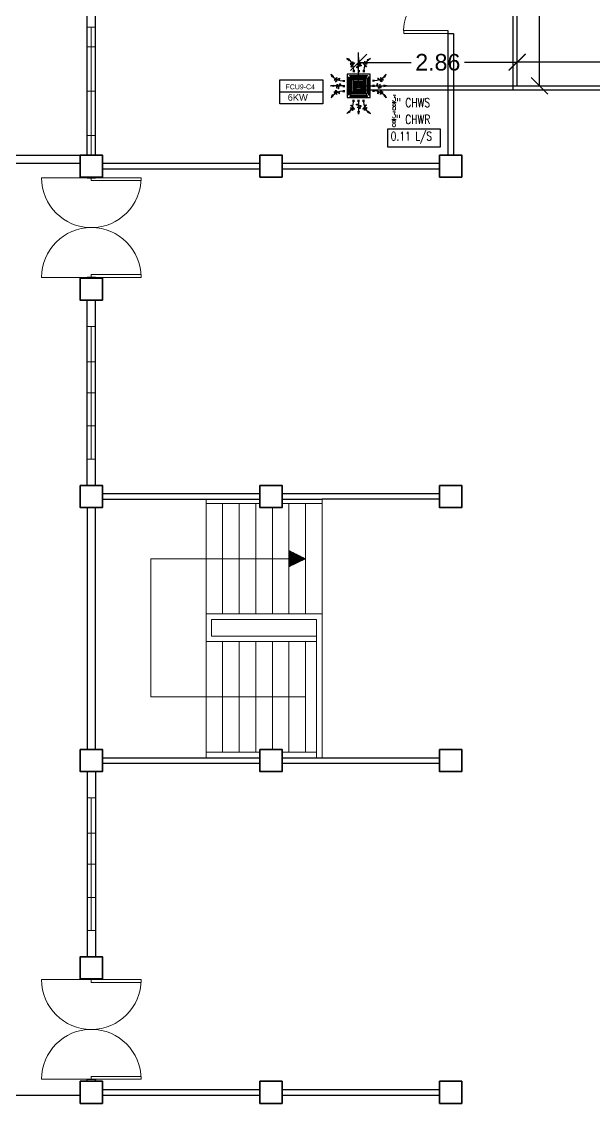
# Model space of a CAD drawing. Header units: millimetres. Extents: x 5 to 598, y 3 to 339.
# Drawn here: x 135.51 to 145.87, y 113.11 to 132.67 of the extents above; entities that cross this region are included whole.
import ezdxf

# ---------------------------------------------------------------- set-up
doc = ezdxf.new("R2010")
doc.units = ezdxf.units.MM
doc.header["$MEASUREMENT"] = 0
for name, color, linetype in [('AIR', 7, 'Continuous'), ('fcu line', 7, 'Continuous'), ('fcu return', 7, 'Continuous'), ('Legends', 7, 'Continuous'), ('pipe label', 7, 'Continuous')]:
    doc.layers.add(name, color=color, linetype=linetype)
doc.styles.add('Arch-Dim', font='simplex.shx', dxfattribs={"width": 0.75})
doc.styles.get("Standard").update_dxf_attribs({"font": 'arial.ttf'})
doc.dimstyles.new('Copy of dimension', dxfattribs={"dimtxt": 0.3, "dimasz": 0.3, "dimexe": 0.18, "dimexo": 0.0625, "dimgap": 0.09, "dimtad": 0, "dimzin": 0, "dimdsep": 46, "dimtxsty": 'Standard', "dimblk": 'OBLIQUE', "dimcen": 0.09, "dimclrd": 256, "dimclre": 256, "dimclrt": 256, "dimadec": 0, "dimazin": 0, "dimtfac": 1, "dimtofl": 0, "dimtmove": 0, "dimatfit": 3, "dimldrblk": 'OBLIQUE', "dimfxl": 1, "dimtolj": 1, "dimtzin": 0, "dimarcsym": 0})

# ---------------------------------------------------------------- blocks, each defined once
blk = doc.blocks.new('FCU-13000P (CASSETTE SPLIT)')
at = {"layer": 'AIR', "ltscale": 3}
for p, q in [((0, 0.523), (0, 1)), ((-0.193, 0.558), (-0.193, 0.487)), ((-0.162, 0.558), (-0.162, 0.487)), ((-0.016, 0.558), (-0.016, 0.487)), ((0.016, 0.558), (0.016, 0.487)), ((0.162, 0.558), (0.162, 0.487)), ((0.193, 0.558), (0.193, 0.487)), ((-0.523, 0), (-1, 0)), ((-0.558, 0.193), (-0.487, 0.193)), ((-0.558, 0.162), (-0.487, 0.162)), ((-0.558, 0.016), (-0.487, 0.016)), ((0.558, 0.193), (0.487, 0.193)), ((0.558, 0.162), (0.487, 0.162)), ((0.558, 0.016), (0.487, 0.016)), ((0.523, 0), (1, 0)), ((-0.558, -0.016), (-0.487, -0.016)), ((-0.558, -0.162), (-0.487, -0.162)), ((-0.558, -0.193), (-0.487, -0.193)), ((0.558, -0.016), (0.487, -0.016)), ((0.558, -0.162), (0.487, -0.162)), ((0.558, -0.193), (0.487, -0.193)), ((-0.193, -0.558), (-0.193, -0.487)), ((-0.162, -0.558), (-0.162, -0.487)), ((-0.016, -0.558), (-0.016, -0.487)), ((0, -0.523), (0, -1)), ((0.016, -0.558), (0.016, -0.487)), ((0.162, -0.558), (0.162, -0.487)), ((0.193, -0.558), (0.193, -0.487))]:
    blk.add_line(p, q, dxfattribs=at)
at = {"layer": 'AIR'}
for p, q in [((0.295, -0.295), (-0.295, 0.295)), ((0.295, 0.295), (-0.295, -0.295))]:
    blk.add_line(p, q, dxfattribs=at)
at = {"layer": 'AIR', "ltscale": 3}
for points in [[(-0.335, 0.895), (-0.311, 0.932), (-0.416, 0.973)], [(-0.022, 0.89), (0.022, 0.89), (0, 1)], [(0.335, 0.895), (0.311, 0.932), (0.416, 0.973)], [(-0.895, 0.335), (-0.932, 0.311), (-0.973, 0.416)], [(0.895, 0.335), (0.932, 0.311), (0.973, 0.416)], [(-0.89, 0.022), (-0.89, -0.022), (-1, 0)], [(0.89, 0.022), (0.89, -0.022), (1, 0)], [(-0.895, -0.335), (-0.932, -0.311), (-0.973, -0.416)], [(0.895, -0.335), (0.932, -0.311), (0.973, -0.416)], [(-0.335, -0.895), (-0.311, -0.932), (-0.416, -0.973)], [(-0.022, -0.89), (0.022, -0.89), (0, -1)], [(0.335, -0.895), (0.311, -0.932), (0.416, -0.973)]]:
    blk.add_lwpolyline(points, close=True, dxfattribs=at)
at = {"layer": 'AIR'}
for points in [[(-0.323, 0.914, -0.171809), (-0.178, 0.558), (-0.178, 0.522)], [(0.323, 0.914, 0.171809), (0.178, 0.558), (0.178, 0.522)], [(-0.914, 0.323, 0.171809), (-0.558, 0.178), (-0.522, 0.178)], [(0.914, 0.323, -0.171809), (0.558, 0.178), (0.522, 0.178)], [(-0.914, -0.323, -0.171809), (-0.558, -0.178), (-0.522, -0.178)], [(0.914, -0.323, 0.171809), (0.558, -0.178), (0.522, -0.178)], [(-0.323, -0.914, 0.171809), (-0.178, -0.558), (-0.178, -0.522)], [(0.323, -0.914, -0.171809), (0.178, -0.558), (0.178, -0.522)]]:
    blk.add_lwpolyline(points, format="xyb", dxfattribs=at)
for points in [[(-0.41, -0.41), (0.41, -0.41), (0.41, 0.41), (-0.41, 0.41)], [(-0.373, 0.31), (-0.348, 0.31), (-0.348, -0.31), (-0.373, -0.31)], [(-0.31, 0.372), (0.31, 0.372), (0.31, 0.348), (-0.31, 0.348)], [(-0.26, -0.26), (0.26, -0.26), (0.26, 0.26), (-0.26, 0.26)], [(-0.21, -0.21), (0.21, -0.21), (0.21, 0.21), (-0.21, 0.21)], [(-0.16, -0.16), (0.16, -0.16), (0.16, 0.16), (-0.16, 0.16)], [(-0.11, -0.11), (0.11, -0.11), (0.11, 0.11), (-0.11, 0.11)], [(-0.06, -0.06), (0.06, -0.06), (0.06, 0.06), (-0.06, 0.06)], [(0.372, 0.31), (0.348, 0.31), (0.348, -0.31), (0.372, -0.31)], [(-0.31, -0.373), (0.31, -0.373), (0.31, -0.348), (-0.31, -0.348)]]:
    blk.add_lwpolyline(points, close=True, dxfattribs=at)
blk.add_lwpolyline([(-0.26, -0.31), (0.26, -0.31, 0.414214), (0.31, -0.26), (0.31, 0.26, 0.414214), (0.26, 0.31), (-0.26, 0.31, 0.414214), (-0.31, 0.26), (-0.31, -0.26, 0.414214)], format="xyb", close=True, dxfattribs=at)
at = {"layer": 'AIR', "ltscale": 3}
for points in [[(-0.268, 0.84), (-0.231, 0.852), (-0.134, 0.882), (-0.422, 0.704), (0.005, 0.903), (-0.358, 0.645), (-0.239, 0.678), (-0.199, 0.69)], [(0.268, 0.84), (0.231, 0.852), (0.134, 0.882), (0.422, 0.704), (-0.005, 0.903), (0.358, 0.645), (0.239, 0.678), (0.199, 0.69)], [(-0.84, 0.268), (-0.852, 0.231), (-0.882, 0.134), (-0.704, 0.422), (-0.903, -0.005), (-0.645, 0.358), (-0.678, 0.239), (-0.69, 0.199)], [(0.84, 0.268), (0.852, 0.231), (0.882, 0.134), (0.704, 0.422), (0.903, -0.005), (0.645, 0.358), (0.678, 0.239), (0.69, 0.199)], [(-0.84, -0.268), (-0.852, -0.231), (-0.882, -0.134), (-0.704, -0.422), (-0.903, 0.005), (-0.645, -0.358), (-0.678, -0.239), (-0.69, -0.199)], [(0.84, -0.268), (0.852, -0.231), (0.882, -0.134), (0.704, -0.422), (0.903, 0.005), (0.645, -0.358), (0.678, -0.239), (0.69, -0.199)], [(-0.268, -0.84), (-0.231, -0.852), (-0.134, -0.882), (-0.422, -0.704), (0.005, -0.903), (-0.358, -0.645), (-0.239, -0.678), (-0.199, -0.69)], [(0.268, -0.84), (0.231, -0.852), (0.134, -0.882), (0.422, -0.704), (-0.005, -0.903), (0.358, -0.645), (0.239, -0.678), (0.199, -0.69)]]:
    blk.add_open_spline(points, degree=3, knots=[0.0032834, 0.0032834, 0.0032834, 0.0032834, 0.0712567, 0.1924075, 0.3347111, 0.5062145, 0.5813292, 0.5813292, 0.5813292, 0.5813292], dxfattribs=at)
for points in [[(0, 0.8), (0.077, 0.776), (-0.058, 0.755), (0.098, 0.718), (-0.087, 0.663), (0, 0.631)], [(-0.8, 0), (-0.776, -0.077), (-0.755, 0.058), (-0.718, -0.098), (-0.663, 0.087), (-0.631, 0)], [(0.8, 0), (0.776, -0.077), (0.755, 0.058), (0.718, -0.098), (0.663, 0.087), (0.631, 0)], [(0, -0.8), (0.077, -0.776), (-0.058, -0.755), (0.098, -0.718), (-0.087, -0.663), (0, -0.631)]]:
    blk.add_spline(points, degree=3, dxfattribs=at)
for points in [[(-0.416, 0.973), (-0.335, 0.895), (-0.311, 0.932)], [(0, 1), (-0.022, 0.89), (0.022, 0.89)], [(0.416, 0.973), (0.335, 0.895), (0.311, 0.932)], [(-0.973, 0.416), (-0.895, 0.335), (-0.932, 0.311)], [(0.973, 0.416), (0.895, 0.335), (0.932, 0.311)], [(-1, 0), (-0.89, 0.022), (-0.89, -0.022)], [(1, 0), (0.89, 0.022), (0.89, -0.022)], [(-0.973, -0.416), (-0.895, -0.335), (-0.932, -0.311)], [(0.973, -0.416), (0.895, -0.335), (0.932, -0.311)], [(-0.416, -0.973), (-0.335, -0.895), (-0.311, -0.932)], [(0, -1), (-0.022, -0.89), (0.022, -0.89)], [(0.416, -0.973), (0.335, -0.895), (0.311, -0.932)]]:
    blk.add_solid(points, dxfattribs=at)
blk = doc.blocks.new('_Oblique')
at = {"color": 0, "linetype": 'ByBlock', "lineweight": -2}
blk.add_line((-0.5, -0.5), (0.5, 0.5), dxfattribs=at)
blk = doc.blocks.new('*D89')
at = {"layer": 'Defpoints', "color": 0, "transparency": 16777216}
for p in [(144.475, 131.942), (144.475, 131.509), (149.648, 131.509)]:
    blk.add_point(p, dxfattribs=at)
at = {"layer": 'Legends', "lineweight": -2, "transparency": 16777216}
for p, q in [((144.475, 131.572), (144.475, 132.122)), ((149.648, 131.572), (149.648, 132.122)), ((144.475, 131.942), (146.581, 131.942)), ((149.648, 131.942), (147.541, 131.942))]:
    blk.add_line(p, q, dxfattribs=at)
at = {"layer": 'Legends', "lineweight": -2, "transparency": 16777216, "xscale": 0.3, "yscale": 0.3, "zscale": 0.3, "rotation": 180}
blk.add_blockref('_Oblique', (144.475, 131.942), dxfattribs=at)
at = {"layer": 'Legends', "lineweight": -2, "transparency": 16777216, "xscale": 0.3, "yscale": 0.3, "zscale": 0.3}
blk.add_blockref('_Oblique', (149.648, 131.942), dxfattribs=at)
at = {"layer": 'Legends', "transparency": 16777216, "insert": (147.061, 131.942), "char_height": 0.3, "attachment_point": 5}
blk.add_mtext('\\A1;5.17', dxfattribs=at)
blk = doc.blocks.new('*D90')
at = {"layer": 'Defpoints', "color": 0, "transparency": 16777216}
for p in [(141.61, 131.935), (141.61, 131.509), (144.475, 131.509)]:
    blk.add_point(p, dxfattribs=at)
at = {"layer": 'Legends', "lineweight": -2, "transparency": 16777216}
for p, q in [((141.61, 131.572), (141.61, 132.115)), ((144.475, 131.572), (144.475, 132.115)), ((141.61, 131.935), (142.56, 131.935)), ((144.475, 131.935), (143.524, 131.935))]:
    blk.add_line(p, q, dxfattribs=at)
at = {"layer": 'Legends', "lineweight": -2, "transparency": 16777216, "xscale": 0.3, "yscale": 0.3, "zscale": 0.3, "rotation": 180}
blk.add_blockref('_Oblique', (141.61, 131.935), dxfattribs=at)
at = {"layer": 'Legends', "lineweight": -2, "transparency": 16777216, "xscale": 0.3, "yscale": 0.3, "zscale": 0.3}
blk.add_blockref('_Oblique', (144.475, 131.935), dxfattribs=at)
at = {"layer": 'Legends', "transparency": 16777216, "insert": (143.042, 131.935), "char_height": 0.3, "attachment_point": 5}
blk.add_mtext('\\A1;2.86', dxfattribs=at)
blk = doc.blocks.new('*D91')
at = {"layer": 'Defpoints', "color": 0, "transparency": 16777216}
for p in [(144.475, 135.05), (144.88, 135.05), (144.475, 131.509)]:
    blk.add_point(p, dxfattribs=at)
at = {"layer": 'Legends', "lineweight": -2, "transparency": 16777216}
for p, q in [((144.537, 135.05), (145.06, 135.05)), ((144.88, 135.05), (144.88, 133.758)), ((144.88, 131.509), (144.88, 132.801)), ((144.537, 131.509), (145.06, 131.509))]:
    blk.add_line(p, q, dxfattribs=at)
at = {"layer": 'Legends', "lineweight": -2, "transparency": 16777216, "xscale": 0.3, "yscale": 0.3, "zscale": 0.3}
for p, rotation in [((144.88, 135.05), 90), ((144.88, 131.509), 270)]:
    blk.add_blockref('_Oblique', p, dxfattribs=dict(at, rotation=rotation))
at = {"layer": 'Legends', "transparency": 16777216, "insert": (144.88, 133.28), "char_height": 0.3, "attachment_point": 5, "rotation": 90}
blk.add_mtext('\\A1;3.54', dxfattribs=at)

msp = doc.modelspace()

# ---------------------------------------------------------------- linework, layer by layer
at = {"color": 8, "linetype": 'ByBlock', "lineweight": 25}
for p, q in [((136.7, 130.259), (136.7, 135.859)), ((136.85, 130.259), (136.85, 135.859)), ((143.225, 132.509), (143.225, 130.259)), ((143.225, 132.459), (143.325, 132.459)), ((143.325, 132.459), (143.325, 130.259)), ((136.975, 130.109), (139.825, 130.109)), ((140.225, 130.109), (143.075, 130.109)), ((136.975, 130.009), (139.825, 130.009)), ((140.225, 130.009), (143.075, 130.009)), ((136.7, 129.846), (136.7, 129.859)), ((136.85, 129.846), (136.85, 129.859)), ((136.7, 128.943), (136.7, 128.949)), ((136.85, 128.943), (136.85, 128.949)), ((136.7, 128.034), (136.7, 128.046)), ((136.85, 128.034), (136.85, 128.046)), ((136.7, 124.284), (136.7, 127.634)), ((136.85, 124.284), (136.85, 127.634)), ((139.825, 124.134), (136.975, 124.134)), ((136.975, 124.034), (139.825, 124.034)), ((143.075, 124.134), (140.225, 124.134)), ((140.225, 124.034), (140.95, 124.034)), ((143.075, 124.034), (140.95, 124.034)), ((136.7, 123.884), (136.7, 119.509)), ((136.85, 121.959), (136.85, 123.884)), ((136.85, 121.859), (136.85, 121.959)), ((136.85, 121.559), (136.85, 121.859)), ((136.85, 121.459), (136.85, 121.559)), ((136.85, 119.509), (136.85, 121.459)), ((136.975, 119.359), (139.825, 119.359)), ((140.225, 119.359), (143.075, 119.359)), ((136.975, 119.259), (139.825, 119.259)), ((140.225, 119.259), (143.075, 119.259)), ((136.7, 119.109), (136.7, 115.759)), ((136.85, 119.109), (136.85, 115.759)), ((136.7, 115.359), (136.7, 115.346)), ((136.85, 115.359), (136.85, 115.346)), ((136.7, 114.449), (136.7, 114.443)), ((136.85, 114.449), (136.85, 114.443)), ((136.7, 113.546), (136.7, 113.534)), ((136.85, 113.546), (136.85, 113.534)), ((136.975, 113.359), (139.825, 113.359)), ((140.225, 113.359), (143.075, 113.359)), ((136.975, 113.259), (139.825, 113.259)), ((140.225, 113.259), (143.075, 113.259))]:
    msp.add_line(p, q, dxfattribs=at)
at = {"color": 8, "linetype": 'ByBlock', "lineweight": 9}
for p, q in [((136.7, 132.571), (136.85, 132.571)), ((136.775, 132.571), (136.775, 130.259)), ((136.7, 131.415), (136.7, 132.215)), ((136.7, 132.215), (136.85, 132.215)), ((136.85, 132.215), (136.85, 130.615)), ((136.7, 131.415), (136.85, 131.415)), ((136.85, 130.615), (136.7, 130.615)), ((138.85, 123.959), (138.85, 124.034)), ((140.95, 124.034), (140.95, 123.959)), ((138.85, 121.959), (138.85, 123.959)), ((139.825, 123.959), (138.85, 123.959)), ((139.15, 121.959), (139.15, 123.959)), ((139.45, 121.959), (139.45, 123.959)), ((139.75, 121.959), (139.75, 123.959)), ((140.05, 123.884), (140.05, 121.959)), ((140.95, 123.959), (140.225, 123.959)), ((140.35, 123.959), (140.35, 121.959)), ((140.65, 123.959), (140.65, 121.959)), ((140.95, 123.959), (140.95, 121.959)), ((140.35, 122.959), (140.35, 123.109)), ((140.65, 122.959), (140.35, 123.109)), ((140.36, 122.959), (140.36, 123.104)), ((140.37, 122.959), (140.37, 123.099)), ((140.38, 122.959), (140.38, 123.094)), ((140.39, 122.959), (140.39, 123.089)), ((140.4, 122.959), (140.4, 123.084)), ((140.41, 122.959), (140.41, 123.079)), ((140.42, 122.959), (140.42, 123.074)), ((140.43, 122.959), (140.43, 123.069)), ((140.44, 122.959), (140.44, 123.064)), ((140.45, 122.959), (140.45, 123.059)), ((140.46, 122.959), (140.46, 123.054)), ((137.85, 120.459), (137.85, 122.959)), ((137.85, 122.959), (140.35, 122.959)), ((139.75, 122.959), (139.55, 122.959)), ((139.75, 122.959), (139.95, 122.959)), ((140.35, 122.959), (140.65, 122.959)), ((140.35, 122.959), (140.35, 122.809)), ((140.65, 122.959), (140.35, 122.809)), ((140.36, 122.959), (140.36, 122.814)), ((140.37, 122.959), (140.37, 122.819)), ((140.38, 122.959), (140.38, 122.824)), ((140.39, 122.959), (140.39, 122.829)), ((140.4, 122.959), (140.4, 122.834)), ((140.41, 122.959), (140.41, 122.839)), ((140.42, 122.959), (140.42, 122.844)), ((140.43, 122.959), (140.43, 122.849)), ((140.44, 122.959), (140.44, 122.854)), ((140.45, 122.959), (140.45, 122.859)), ((140.46, 122.959), (140.46, 122.864)), ((140.47, 122.959), (140.47, 123.049)), ((140.47, 122.959), (140.47, 122.869)), ((140.48, 122.959), (140.48, 123.044)), ((140.48, 122.959), (140.48, 122.874)), ((140.49, 122.959), (140.49, 123.039)), ((140.49, 122.959), (140.49, 122.879)), ((140.5, 122.959), (140.5, 123.034)), ((140.5, 122.959), (140.5, 122.884)), ((140.51, 122.959), (140.51, 123.029)), ((140.51, 122.959), (140.51, 122.889)), ((140.52, 122.959), (140.52, 123.024)), ((140.52, 122.959), (140.52, 122.894)), ((140.53, 122.959), (140.53, 123.019)), ((140.53, 122.959), (140.53, 122.899)), ((140.54, 122.959), (140.54, 123.014)), ((140.54, 122.959), (140.54, 122.904)), ((140.55, 122.959), (140.55, 123.009)), ((140.55, 122.959), (140.55, 122.909)), ((140.56, 122.959), (140.56, 123.004)), ((140.56, 122.959), (140.56, 122.914)), ((140.57, 122.959), (140.57, 122.999)), ((140.57, 122.959), (140.57, 122.919)), ((140.58, 122.959), (140.58, 122.994)), ((140.58, 122.959), (140.58, 122.924)), ((140.59, 122.959), (140.59, 122.989)), ((140.59, 122.959), (140.59, 122.929)), ((140.6, 122.959), (140.6, 122.984)), ((140.6, 122.959), (140.6, 122.934)), ((140.61, 122.959), (140.61, 122.979)), ((140.61, 122.959), (140.61, 122.939)), ((140.62, 122.959), (140.62, 122.974)), ((140.62, 122.959), (140.62, 122.944)), ((140.63, 122.959), (140.63, 122.969)), ((140.63, 122.959), (140.63, 122.949)), ((140.64, 122.959), (140.64, 122.964)), ((140.64, 122.959), (140.64, 122.954)), ((140.95, 121.959), (138.85, 121.959)), ((138.85, 121.959), (138.85, 121.859)), ((140.95, 121.859), (140.95, 121.959)), ((138.85, 121.559), (138.85, 121.859)), ((138.95, 121.559), (138.95, 121.859)), ((138.95, 121.859), (140.8, 121.859)), ((140.8, 121.859), (140.85, 121.859)), ((140.85, 121.859), (140.85, 121.559)), ((140.95, 121.859), (140.95, 121.559)), ((138.85, 119.459), (138.85, 121.559)), ((140.8, 121.559), (138.95, 121.559)), ((140.8, 121.559), (140.85, 121.559)), ((140.85, 121.559), (140.85, 119.359)), ((140.95, 121.459), (140.95, 121.559)), ((138.85, 121.459), (140.85, 121.459)), ((139.15, 119.459), (139.15, 121.459)), ((139.45, 119.459), (139.45, 121.459)), ((139.75, 119.459), (139.75, 121.459)), ((140.05, 119.509), (140.05, 121.459)), ((140.35, 119.459), (140.35, 121.459)), ((140.65, 119.459), (140.65, 121.459)), ((140.95, 119.459), (140.95, 121.459)), ((138.85, 120.459), (137.85, 120.459)), ((140.65, 120.459), (138.85, 120.459)), ((138.85, 119.459), (138.85, 119.359)), ((138.85, 119.459), (139.825, 119.459)), ((140.225, 119.459), (140.85, 119.459)), ((140.95, 119.459), (140.95, 119.359))]:
    msp.add_line(p, q, dxfattribs=at)
at = {"color": 8, "lineweight": 25}
for p, q in [((131.275, 130.259), (136.575, 130.259)), ((133.575, 130.109), (136.575, 130.109)), ((136.7, 129.859), (136.7, 129.846)), ((136.7, 129.846), (136.85, 129.846)), ((136.85, 129.859), (136.85, 129.846)), ((136.85, 128.046), (136.7, 128.046)), ((136.7, 128.034), (136.7, 128.046)), ((136.85, 128.034), (136.85, 128.046)), ((136.85, 127.634), (136.7, 127.634)), ((136.85, 115.759), (136.7, 115.759)), ((136.7, 115.359), (136.7, 115.346)), ((136.85, 115.346), (136.7, 115.346)), ((136.85, 115.359), (136.85, 115.346)), ((136.7, 113.546), (136.85, 113.546)), ((136.7, 113.509), (136.7, 113.546)), ((136.85, 113.509), (136.85, 113.546)), ((133.575, 113.259), (136.575, 113.259))]:
    msp.add_line(p, q, dxfattribs=at)
at = {"color": 8, "lineweight": 13}
for p, q in [((136.775, 129.846), (135.875, 129.846)), ((136.775, 129.846), (137.675, 129.846)), ((136.775, 129.796), (136.775, 129.846)), ((137.675, 129.796), (136.775, 129.796)), ((137.675, 129.846), (137.675, 129.796)), ((136.775, 128.046), (135.875, 128.046)), ((136.775, 128.096), (137.675, 128.096)), ((136.775, 128.046), (136.775, 128.096)), ((137.675, 128.046), (136.775, 128.046)), ((137.675, 128.096), (137.675, 128.046)), ((136.775, 115.346), (135.875, 115.346)), ((137.675, 115.346), (136.775, 115.346)), ((136.775, 115.346), (136.775, 115.296)), ((136.775, 115.296), (137.675, 115.296)), ((137.675, 115.296), (137.675, 115.346)), ((136.775, 113.546), (135.875, 113.546)), ((137.675, 113.596), (136.775, 113.596)), ((136.775, 113.596), (136.775, 113.546)), ((136.775, 113.546), (137.675, 113.546)), ((137.675, 113.546), (137.675, 113.596))]:
    msp.add_line(p, q, dxfattribs=at)
at = {"color": 8, "lineweight": 9}
for p, q in [((136.7, 127.159), (136.85, 127.159)), ((136.7, 125.959), (136.7, 127.159)), ((136.775, 124.759), (136.775, 127.159)), ((136.85, 127.159), (136.85, 124.759)), ((136.7, 126.521), (136.85, 126.521)), ((136.7, 125.959), (136.7, 124.759)), ((136.7, 125.959), (136.85, 125.959)), ((136.7, 125.359), (136.85, 125.359)), ((136.85, 124.759), (136.7, 124.759)), ((136.7, 118.634), (136.85, 118.634)), ((136.7, 117.434), (136.7, 118.634)), ((136.775, 116.234), (136.775, 118.634)), ((136.85, 118.634), (136.85, 116.234)), ((136.7, 117.996), (136.85, 117.996)), ((136.7, 117.434), (136.7, 116.234)), ((136.7, 117.434), (136.85, 117.434)), ((136.7, 116.834), (136.85, 116.834)), ((136.85, 116.234), (136.7, 116.234))]:
    msp.add_line(p, q, dxfattribs=at)
for points in [[(136.7, 132.571), (136.85, 132.571), (136.85, 130.259), (136.7, 130.259)], [(136.7, 124.759), (136.7, 127.159), (136.85, 127.159), (136.85, 124.759)], [(136.7, 127.159), (136.85, 127.159), (136.85, 124.759), (136.7, 124.759)], [(136.7, 116.234), (136.7, 118.634), (136.85, 118.634), (136.85, 116.234)], [(136.7, 118.634), (136.85, 118.634), (136.85, 116.234), (136.7, 116.234)]]:
    msp.add_lwpolyline(points, close=True, dxfattribs=at)
at = {"color": 8, "lineweight": 13, "ltscale": 0.03}
msp.add_lwpolyline([(143.225, 132.509), (143.225, 132.459), (142.425, 132.459), (142.425, 132.509)], close=True, dxfattribs=at)
at = {"color": 8, "linetype": 'ByBlock', "lineweight": 35}
for points in [[(136.575, 130.259), (136.975, 130.259), (136.975, 129.859), (136.575, 129.859)], [(139.825, 130.259), (140.225, 130.259), (140.225, 129.859), (139.825, 129.859)], [(143.075, 130.259), (143.475, 130.259), (143.475, 129.859), (143.075, 129.859)], [(136.575, 124.284), (136.975, 124.284), (136.975, 123.884), (136.575, 123.884)], [(139.825, 124.284), (140.225, 124.284), (140.225, 123.884), (139.825, 123.884)], [(143.075, 124.284), (143.475, 124.284), (143.475, 123.884), (143.075, 123.884)], [(136.575, 119.509), (136.975, 119.509), (136.975, 119.109), (136.575, 119.109)], [(139.825, 119.509), (140.225, 119.509), (140.225, 119.109), (139.825, 119.109)], [(143.075, 119.509), (143.475, 119.509), (143.475, 119.109), (143.075, 119.109)], [(136.575, 113.509), (136.975, 113.509), (136.975, 113.109), (136.575, 113.109)], [(139.825, 113.509), (140.225, 113.509), (140.225, 113.109), (139.825, 113.109)], [(143.075, 113.509), (143.475, 113.509), (143.475, 113.109), (143.075, 113.109)]]:
    msp.add_lwpolyline(points, close=True, dxfattribs=at)
at = {"color": 8, "lineweight": 35}
for points in [[(136.575, 128.034), (136.975, 128.034), (136.975, 127.634), (136.575, 127.634)], [(136.575, 115.359), (136.975, 115.359), (136.975, 115.759), (136.575, 115.759)]]:
    msp.add_lwpolyline(points, close=True, dxfattribs=at)
at = {"color": 8, "lineweight": 13, "ltscale": 0.03}
msp.add_arc((143.176, 132.509), 0.752, 86.3048, 180, dxfattribs=at)
at = {"color": 8, "lineweight": 13}
for centre, start, end in [((136.775, 129.846), 180, 0), ((136.775, 128.046), 0, 180), ((136.775, 115.346), 180, 0), ((136.775, 113.546), 0, 180)]:
    msp.add_arc(centre, 0.9, start, end, dxfattribs=at)
at = {"layer": 'fcu line', "linetype": 'Continuous'}
for p, q in [((144.475, 131.509), (144.475, 140.712)), ((141.61, 131.509), (164.168, 131.509)), ((144.825, 131.509), (145.525, 131.509))]:
    msp.add_line(p, q, dxfattribs=at)
at = {"layer": 'fcu return', "linetype": 'Continuous'}
for p, q in [((144.405, 131.439), (144.405, 140.642)), ((141.61, 131.439), (164.098, 131.439))]:
    msp.add_line(p, q, dxfattribs=at)
at = {"layer": 'Legends', "linetype": 'Continuous', "lineweight": 25}
msp.add_line((140.183, 131.402), (140.962, 131.402), dxfattribs=at)
at = {"layer": 'Legends'}
msp.add_lwpolyline([(140.183, 131.62), (140.962, 131.62), (140.962, 131.183), (140.183, 131.183)], close=True, dxfattribs=at)
at = {"layer": 'pipe label', "color": 2, "linetype": 'Continuous', "lineweight": 25}
msp.add_lwpolyline([(142.136, 130.73), (143.087, 130.73), (143.087, 130.403), (142.136, 130.403)], close=True, dxfattribs=at)

# ---------------------------------------------------------------- block references
at = {"layer": 'AIR', "xscale": 0.5113536813550488, "yscale": 0.5113536813550488, "zscale": 0.5113536813550488}
msp.add_blockref('FCU-13000P (CASSETTE SPLIT)', (141.61, 131.509), dxfattribs=at)

# ---------------------------------------------------------------- texts
at = {"layer": 'Legends', "linetype": 'Continuous', "lineweight": 25, "attachment_point": 1}
for s, width, insert, char_height in [('FCU9-C4', 0.44811, (140.288, 131.537), 0.09), ('6KW', 0.23674, (140.327, 131.361), 0.12)]:
    msp.add_mtext_dynamic_manual_height_columns(s, width=width, gutter_width=1.011, heights=[0], dxfattribs=dict(at, insert=insert, char_height=char_height))
at = {"layer": 'pipe label', "color": 3, "linetype": 'Continuous', "lineweight": 25, "insert": (142.215, 131.341), "char_height": 0.16, "attachment_point": 1, "style": 'Arch-Dim'}
msp.add_mtext_dynamic_manual_height_columns('\\A1;{\\H0.7x;\\S3/8;}" CHWS', width=1.17294, gutter_width=1.011, heights=[0], dxfattribs=at)
at = {"layer": 'pipe label', "color": 240, "linetype": 'Continuous', "lineweight": 25, "insert": (142.212, 131.038), "char_height": 0.16, "attachment_point": 1, "style": 'Arch-Dim'}
msp.add_mtext_dynamic_manual_height_columns('\\A1;{\\H0.7x;\\S3/8;}" CHWR', width=0.88035, gutter_width=1.011, heights=[0], dxfattribs=at)
at = {"layer": 'pipe label', "color": 2, "linetype": 'Continuous', "lineweight": 25, "insert": (142.191, 130.68), "char_height": 0.16, "attachment_point": 1, "style": 'Arch-Dim'}
msp.add_mtext_dynamic_manual_height_columns('0.11 L/S', width=0.89967, gutter_width=1.011, heights=[0], dxfattribs=at)

# ---------------------------------------------------------------- dimensions: what is measured, and where the dimension line sits
at = {"layer": 'Legends'}
dim = msp.add_linear_dim(base=(144.88, 135.05), p1=(144.475, 131.509), p2=(144.475, 135.05), angle=90, dimstyle='Copy of dimension', dxfattribs=at)
dim.commit()
dim.dimension.update_dxf_attribs({"geometry": '*D91', "text_midpoint": (144.88, 133.28)})
for base, p1, p2, picture, middle in [((141.6101, 131.9345), (144.4747, 131.5094), (141.6101, 131.5094), '*D90', (143.0424, 131.9345)), ((144.475, 131.942), (149.648, 131.509), (144.475, 131.509), '*D89', (147.061, 131.942))]:
    dim = msp.add_linear_dim(base=base, p1=p1, p2=p2, dimstyle='Copy of dimension', dxfattribs=at)
    dim.commit()
    dim.dimension.update_dxf_attribs({"geometry": picture, "text_midpoint": middle})

doc.saveas('drawing.dxf')
